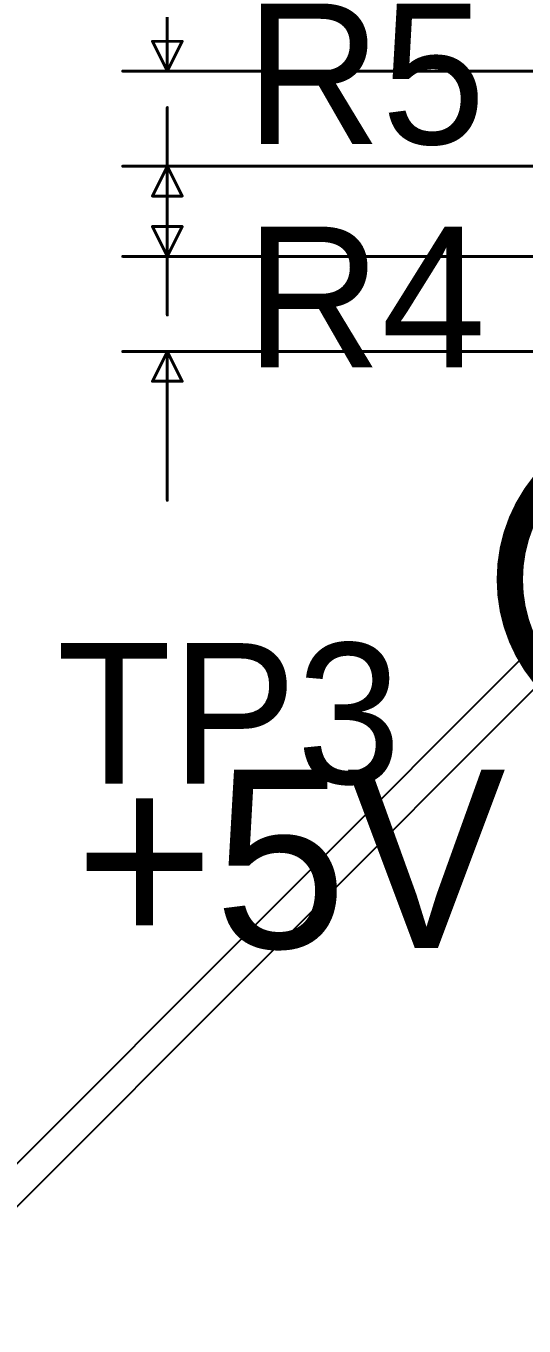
# Model space of a CAD drawing. Header units: millimetres. Extents: x 38.3 to 116.8, y 314 to 397.1.
# Drawn here: x 55.03 to 59.29, y 369.93 to 381.03 of the extents above; entities that cross this region are included whole.
import ezdxf

# ---------------------------------------------------------------- set-up
doc = ezdxf.new("R2010")
doc.units = ezdxf.units.MM
for name, color, linetype in [('BottomLayer', 5, 'Continuous'), ('BottomSolder', 6, 'Continuous'), ('Mechanical13', 56, 'Continuous'), ('Mechanical15', 56, 'Continuous'), ('Mechanical7', 56, 'Continuous'), ('MultiLayer', 9, 'Continuous'), ('PadHoleLayer', 156, 'Continuous'), ('TopLayer', 1, 'Continuous'), ('TopOverlay', 2, 'Continuous'), ('TopSolder', 216, 'Continuous')]:
    doc.layers.add(name, color=color, linetype=linetype)

# ---------------------------------------------------------------- blocks, each defined once
blk = doc.blocks.new('KSTN_5001_63')
at = {"layer": 'BottomLayer', "const_width": 0.775}
blk.add_lwpolyline([(-0.387, 0, 1), (0.387, 0, 1)], format="xyb", close=True, dxfattribs=at)
at = {"layer": 'BottomSolder', "const_width": 0.877}
blk.add_lwpolyline([(-0.438, 0, 1), (0.438, 0, 1)], format="xyb", close=True, dxfattribs=at)
at = {"layer": 'Mechanical13'}
for points, const_width in [([(1.27, 0, 1), (-1.27, 0, 1)], 0.1), ([(-1.295, 0, 1), (-1.245, 0, 1)], 0.05), ([(1.245, 0, 1), (1.295, 0, 1)], 0.05)]:
    blk.add_lwpolyline(points, format="xyb", close=True, dxfattribs=dict(at, const_width=const_width))
at = {"layer": 'Mechanical15'}
for points, const_width in [([(1.37, 0, 1), (-1.37, 0, 1)], 0.05), ([(-0.025, 0.5, 1), (0.025, 0.5, 1)], 0.05), ([(-0.025, 0.5, 1), (0.025, 0.5, 1)], 0.05), ([(-1.382, 0, 1), (-1.358, 0, 1)], 0.025), ([(-0.525, 0, 1), (-0.475, 0, 1)], 0.05), ([(-0.525, 0, 1), (-0.475, 0, 1)], 0.05), ([(0.475, 0, 1), (0.525, 0, 1)], 0.05), ([(0.475, 0, 1), (0.525, 0, 1)], 0.05), ([(1.358, 0, 1), (1.382, 0, 1)], 0.025), ([(-0.025, -0.5, 1), (0.025, -0.5, 1)], 0.05), ([(-0.025, -0.5, 1), (0.025, -0.5, 1)], 0.05)]:
    blk.add_lwpolyline(points, format="xyb", close=True, dxfattribs=dict(at, const_width=const_width))
at = {"layer": 'Mechanical15', "const_width": 0.1}
for points in [[(0, 0.5), (0, -0.5)], [(0, 0.5), (0, -0.5)], [(-0.5, 0), (0.5, 0)], [(-0.5, 0), (0.5, 0)]]:
    blk.add_lwpolyline(points, dxfattribs=at)
at = {"layer": 'MultiLayer', "const_width": 0.775}
blk.add_lwpolyline([(-0.387, 0, 1), (0.387, 0, 1)], format="xyb", close=True, dxfattribs=at)
at = {"layer": 'PadHoleLayer', "const_width": 0.508}
blk.add_lwpolyline([(-0.254, 0, 1), (0.254, 0, 1)], format="xyb", close=True, dxfattribs=at)
at = {"layer": 'TopLayer', "const_width": 0.775}
blk.add_lwpolyline([(-0.387, 0, 1), (0.387, 0, 1)], format="xyb", close=True, dxfattribs=at)
at = {"layer": 'TopOverlay'}
for points, const_width in [([(1.27, 0, 1), (-1.27, 0, 1)], 0.2), ([(-1.32, 0, 1), (-1.22, 0, 1)], 0.1), ([(1.22, 0, 1), (1.32, 0, 1)], 0.1)]:
    blk.add_lwpolyline(points, format="xyb", close=True, dxfattribs=dict(at, const_width=const_width))
at = {"layer": 'TopSolder', "const_width": 0.877}
blk.add_lwpolyline([(-0.438, 0, 1), (0.438, 0, 1)], format="xyb", close=True, dxfattribs=at)
blk = doc.blocks.new('LED_19_217_GHC_YR1S2_3T_EVE_93')
at = {"layer": 'Mechanical7', "const_width": 0.0254}
for points in [[(8.4201, 1.6764), (8.4201, 0.4064)], [(8.5471, 0.6604), (8.2931, 0.6604)], [(8.4201, 0.4064), (8.2931, 0.6604)], [(8.5471, 0.6604), (8.4201, 0.4064)], [(8.8011, 0.4064), (0, 0.4064)], [(8.8011, -0.4064), (0, -0.4064)], [(8.4201, -0.4064), (8.2931, -0.6604)], [(8.5471, -0.6604), (8.4201, -0.4064)], [(8.4201, -0.4064), (8.4201, -1.6764)], [(8.5471, -0.6604), (8.2931, -0.6604)]]:
    blk.add_lwpolyline(points, dxfattribs=at)
at = {"layer": 'Mechanical7', "const_width": 0.0127}
for points in [[(8.41375, 1.6764, 1), (8.42645, 1.6764, 1)], [(8.28675, 0.6604, 1), (8.29945, 0.6604, 1)], [(8.28675, 0.6604, 1), (8.29945, 0.6604, 1)], [(8.54075, 0.6604, 1), (8.55345, 0.6604, 1)], [(8.54075, 0.6604, 1), (8.55345, 0.6604, 1)], [(8.41375, 0.4064, 1), (8.42645, 0.4064, 1)], [(8.41375, 0.4064, 1), (8.42645, 0.4064, 1)], [(8.41375, 0.4064, 1), (8.42645, 0.4064, 1)], [(8.79475, 0.4064, 1), (8.80745, 0.4064, 1)], [(8.41375, -0.4064, 1), (8.42645, -0.4064, 1)], [(8.41375, -0.4064, 1), (8.42645, -0.4064, 1)], [(8.41375, -0.4064, 1), (8.42645, -0.4064, 1)], [(8.79475, -0.4064, 1), (8.80745, -0.4064, 1)], [(8.28675, -0.6604, 1), (8.29945, -0.6604, 1)], [(8.28675, -0.6604, 1), (8.29945, -0.6604, 1)], [(8.54075, -0.6604, 1), (8.55345, -0.6604, 1)], [(8.54075, -0.6604, 1), (8.55345, -0.6604, 1)]]:
    blk.add_lwpolyline(points, format="xyb", close=True, dxfattribs=at)
blk = doc.blocks.new('LED_19_217_GHC_YR1S2_3T_EVE_94')
at = {"layer": 'Mechanical7', "const_width": 0.0254}
for points in [[(8.4201, 1.6764), (8.4201, 0.4064)], [(8.5471, 0.6604), (8.2931, 0.6604)], [(8.4201, 0.4064), (8.2931, 0.6604)], [(8.5471, 0.6604), (8.4201, 0.4064)], [(8.8011, 0.4064), (0, 0.4064)], [(8.8011, -0.4064), (0, -0.4064)], [(8.4201, -0.4064), (8.2931, -0.6604)], [(8.5471, -0.6604), (8.4201, -0.4064)], [(8.4201, -0.4064), (8.4201, -1.6764)], [(8.5471, -0.6604), (8.2931, -0.6604)]]:
    blk.add_lwpolyline(points, dxfattribs=at)
at = {"layer": 'Mechanical7', "const_width": 0.0127}
for points in [[(8.41375, 1.6764, 1), (8.42645, 1.6764, 1)], [(8.28675, 0.6604, 1), (8.29945, 0.6604, 1)], [(8.28675, 0.6604, 1), (8.29945, 0.6604, 1)], [(8.54075, 0.6604, 1), (8.55345, 0.6604, 1)], [(8.54075, 0.6604, 1), (8.55345, 0.6604, 1)], [(8.41375, 0.4064, 1), (8.42645, 0.4064, 1)], [(8.41375, 0.4064, 1), (8.42645, 0.4064, 1)], [(8.41375, 0.4064, 1), (8.42645, 0.4064, 1)], [(8.79475, 0.4064, 1), (8.80745, 0.4064, 1)], [(8.41375, -0.4064, 1), (8.42645, -0.4064, 1)], [(8.41375, -0.4064, 1), (8.42645, -0.4064, 1)], [(8.41375, -0.4064, 1), (8.42645, -0.4064, 1)], [(8.79475, -0.4064, 1), (8.80745, -0.4064, 1)], [(8.28675, -0.6604, 1), (8.29945, -0.6604, 1)], [(8.28675, -0.6604, 1), (8.29945, -0.6604, 1)], [(8.54075, -0.6604, 1), (8.55345, -0.6604, 1)], [(8.54075, -0.6604, 1), (8.55345, -0.6604, 1)], [(8.41375, -1.6764, 1), (8.42645, -1.6764, 1)]]:
    blk.add_lwpolyline(points, format="xyb", close=True, dxfattribs=at)

msp = doc.modelspace()

# ---------------------------------------------------------------- linework, layer by layer
at = {"layer": 'BottomLayer'}
for p, q in [((59.516, 375.873), (51.42, 367.777)), ((51.679, 367.67), (59.588, 375.579))]:
    msp.add_line(p, q, dxfattribs=at)

# ---------------------------------------------------------------- block references
for name, p, rotation in [('LED_19_217_GHC_YR1S2_3T_EVE_93', (64.662, 380.236), 180), ('LED_19_217_GHC_YR1S2_3T_EVE_94', (64.662, 378.654), 180), ('KSTN_5001_63', (60.452, 376.301), 90)]:
    msp.add_blockref(name, p, dxfattribs=dict(rotation=rotation))

# ---------------------------------------------------------------- texts
at = {"layer": 'TopOverlay'}
for s, height, p in [('R5', 1.2, (56.912, 380.019)), ('R4', 1.2, (56.912, 378.114)), ('TP3', 1.2, (55.297, 374.558)), ('+5V', 1.524, (55.453, 373.154))]:
    msp.add_text(s, height=height, dxfattribs=at).set_placement(p)

doc.saveas('drawing.dxf')
